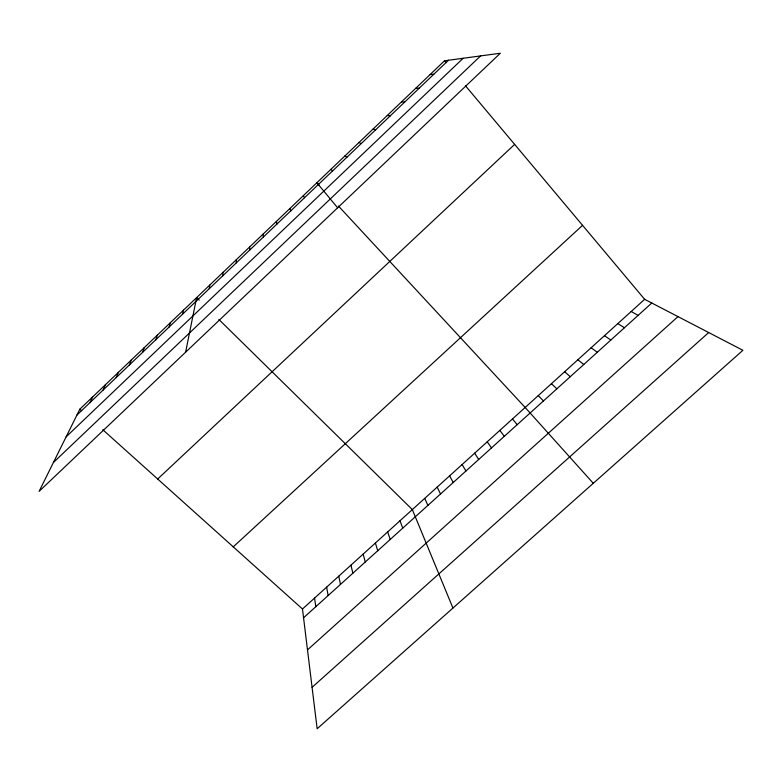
<?xml version="1.0" encoding="UTF-8"?>
<svg xmlns="http://www.w3.org/2000/svg" width="782" height="782" viewBox="0 0 782 782"><rect width="100%" height="100%" fill="white"/><g stroke="black" fill="none" stroke-linecap="round" stroke-linejoin="round"><path stroke-width="1.17" d="M236.262 262.908L236.311 259.692M222.743 275.821L223.036 272.371M209.273 288.685L209.811 285.01M185.617 352.183L196.624 297.61L199.205 300.141M182.45 314.296L183.487 310.161M169.108 327.032L170.388 322.673M155.814 339.73L157.329 335.146M142.559 352.389L144.318 347.579M129.353 364.998L131.337 359.974M116.186 377.579L118.414 372.33M103.058 390.11L105.521 384.636M89.979 402.603L92.677 396.914M79.862 409.152L39.1 491.36L500.343 53.235L444.508 60.801L79.862 409.152L81.641 410.745M76.939 415.056L448.467 60.263M66.147 436.825L463.149 58.269M53.401 462.514L480.598 55.903M157.69 479.014L514.644 144.387M233.251 546.862L582.57 225.333M302.487 609.012L644.651 299.32L742.9 350.297L317.15 728.765L302.487 609.012L102.813 429.748M303.563 617.78L651.787 303.015M307.492 649.891L677.984 316.612M312.077 687.329L708.688 332.546M430.129 74.534L433.805 74.261M415.799 88.229L419.191 88.219M401.518 101.865L404.636 102.119M387.286 115.462L390.13 115.98M373.102 129.01L375.663 129.783M358.967 142.52L361.255 143.546M631.211 311.48L638.092 315.39M617.809 323.611L624.447 327.726M344.882 155.97L346.895 157.25M604.447 335.703L610.84 340.023M591.133 347.755L597.282 352.281M577.859 359.779L583.763 364.5M564.624 371.753L570.293 376.68M330.845 169.381L332.594 170.916M551.427 383.698L556.862 388.82M218.882 319.476L412.339 509.59L452.934 608.054M538.28 395.604L543.47 400.922M319.193 185.275L316.847 182.753L337.628 207.787M338.371 205.969L525.162 407.471L593.284 483.296M444.508 60.801L446.004 62.589M465.407 85.707L644.651 299.32M512.474 418.947L517.205 424.665M499.825 430.403L504.331 436.297M487.215 441.81L491.497 447.9M474.645 453.198L478.701 459.464M303.318 195.676L304.54 197.709M462.103 464.537L465.945 470.999M449.611 475.857L453.228 482.494M437.148 487.137L440.549 493.96M424.724 498.378L427.901 505.387M289.829 208.569L290.796 210.837M399.983 520.763L402.73 528.133M387.677 531.916L390.208 539.463M375.399 543.021L377.716 550.753M276.378 221.414L277.092 223.916M363.151 554.106L365.262 562.004M350.952 565.151L352.848 573.226M338.782 576.168L340.473 584.418M326.641 587.145L328.127 595.571M262.977 234.219L263.436 236.956M314.55 598.093L315.83 606.695M249.624 246.975L249.829 249.957"/></g></svg>
